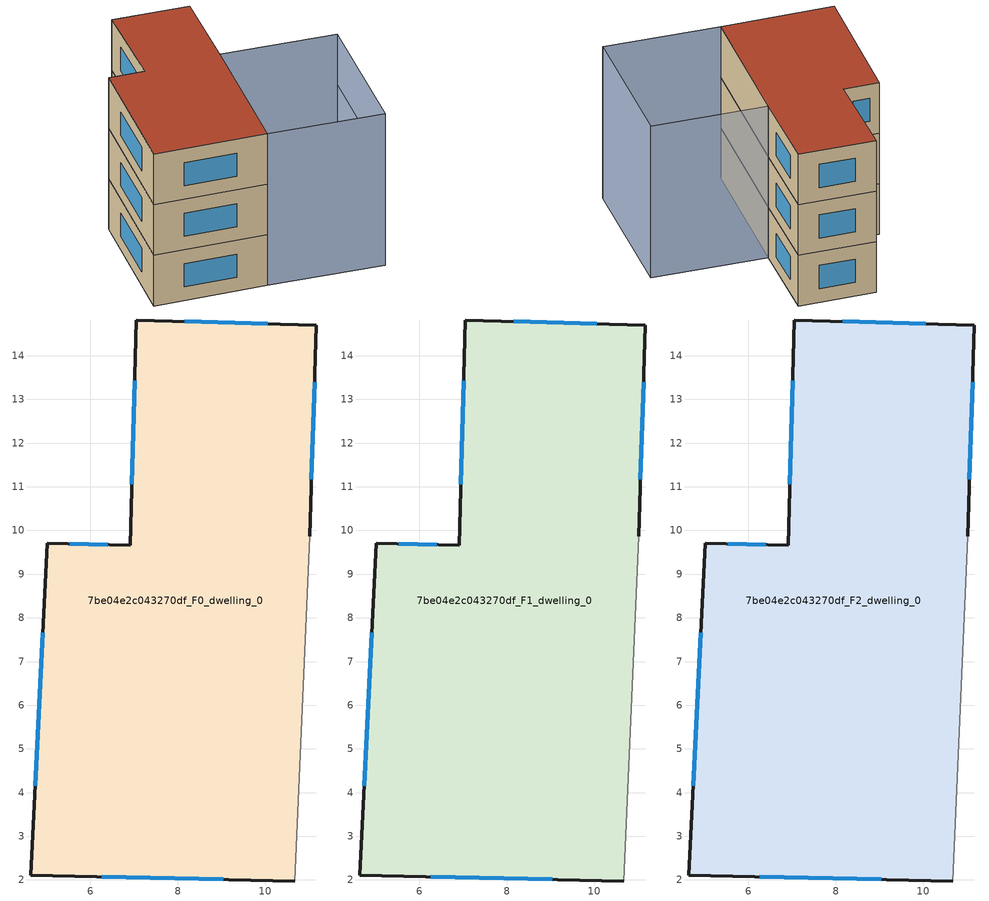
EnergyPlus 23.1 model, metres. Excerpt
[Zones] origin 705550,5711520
7be04e2c043270df_F0_dwelling_0
 floor ground (EU_floor_Construction): 11.17,14.69 11.01,9.86 10.67,1.98 4.63,2.11 5.01,9.71 6.91,9.66 7.05,14.82 z0
 wall outside (EU_wall_Construction): 11.01,9.86 11.17,14.69 7.05,14.82 6.91,9.66 5.01,9.71 4.63,2.11 10.67,1.98 z0:3
 wall adiabatic (EU_wall_Construction): 10.67,1.98 11.01,9.86 z0:3
 window (EU_Window_Construction): 6.26,2.07 9.04,2.01 / 4.91,7.66 4.73,4.16 / 6.4,9.68 5.52,9.7 / 7.01,13.43 6.95,11.05 / 10.06,14.73 8.16,14.78 / 11.06,11.17 11.13,13.39 z0.81:2.19
7be04e2c043270df_F1_dwelling_0
 floor to 7be04e2c043270df_F0_dwelling_0 (EU_floor_Construction): 11.17,14.69 11.01,9.86 10.67,1.98 4.63,2.11 5.01,9.71 6.91,9.66 7.05,14.82 z3
 wall outside (EU_wall_Construction): 11.01,9.86 11.17,14.69 7.05,14.82 6.91,9.66 5.01,9.71 4.63,2.11 10.67,1.98 z3:6
 wall adiabatic (EU_wall_Construction): 10.67,1.98 11.01,9.86 z3:6
 window (EU_Window_Construction): 6.26,2.07 9.04,2.01 / 4.91,7.66 4.73,4.16 / 6.4,9.68 5.52,9.7 / 7.01,13.43 6.95,11.05 / 10.06,14.73 8.16,14.78 / 11.06,11.17 11.13,13.39 z3.81:5.19
7be04e2c043270df_F2_dwelling_0
 floor to 7be04e2c043270df_F1_dwelling_0 (EU_floor_Construction): 11.17,14.69 11.01,9.86 10.67,1.98 4.63,2.11 5.01,9.71 6.91,9.66 7.05,14.82 z6
 wall outside (EU_wall_Construction): 11.01,9.86 11.17,14.69 7.05,14.82 6.91,9.66 5.01,9.71 4.63,2.11 10.67,1.98 z6:9
 wall adiabatic (EU_wall_Construction): 10.67,1.98 11.01,9.86 z6:9
 window (EU_Window_Construction): 6.26,2.07 9.04,2.01 / 4.91,7.66 4.73,4.16 / 6.4,9.68 5.52,9.7 / 7.01,13.43 6.95,11.05 / 10.06,14.73 8.16,14.78 / 11.06,11.17 11.13,13.39 z6.81:8.19
 roof outside (EU_roof_Construction): 10.67,1.98 11.01,9.86 11.17,14.69 7.05,14.82 6.91,9.66 5.01,9.71 4.63,2.11 z9
shading: 16.87,1.72 17.24,9.64 z0:6; 10.67,1.98 11.01,9.88 / 11.01,9.88 17.24,9.62 / 17.24,9.62 16.89,1.71 / 16.89,1.71 10.67,1.98 z0:9
[Building]
EU S2 Campaign: North Axis=0; Terrain=City; Solar Distribution=FullExterior
[Site:Location]
London: Latitude=51.5; Longitude=-0.5; Time Zone=0; Elevation=25
[SizingPeriod:WeatherFileDays]
AnnualSizingPeriod: Begin Month=1; Begin Day of Month=1; End Month=12; End Day of Month=31; Day of Week for Start Day=Monday; Use Weather File Daylight Saving Period=No; Use Weather File Rain and Snow Indicators=No
[MATERIAL]
EU_InternalMass_Material: Roughness=MediumRough; Thickness=0.1; Conductivity=1; Density=1800; Specific Heat=900; Thermal Absorptance=0.9; Solar Absorptance=0.7; Visible Absorptance=0.7
[MATERIAL:NOMASS] Roughness=MediumRough; Thermal Absorptance=0.9; Solar Absorptance=0.7; Visible Absorptance=0.7
Name | Thermal Resistance
EU_wall_NoMass | 0.555556
EU_roof_NoMass | 0.510204
EU_floor_NoMass | 1.68919
[WINDOWMATERIAL:SIMPLEGLAZINGSYSTEM]
EU_Window_SimpleGlazing: UFactor=3.96; Solar Heat Gain Coefficient=0.85; Visible Transmittance=0.85
[CONSTRUCTION]
EU_wall_Construction: EU_wall_NoMass
EU_roof_Construction: EU_roof_NoMass
EU_floor_Construction: EU_floor_NoMass
EU_Window_Construction: EU_Window_SimpleGlazing
EU_InternalMass_Construction: EU_InternalMass_Material
[ZONE] Type=1; Multiplier=1; Ceiling Height=autocalculate; Volume=200.635; Floor Area=autocalculate; Part of Total Floor Area=Yes
7be04e2c043270df_F0_dwelling_0; 7be04e2c043270df_F1_dwelling_0; 7be04e2c043270df_F2_dwelling_0
[INTERNALMASS] Construction=EU_InternalMass_Construction; Surface Area=66.8781
Name | Zone or ZoneList
7be04e2c043270df_F0_dwelling_0_EU_InternalMass | 7be04e2c043270df_F0_dwelling_0
7be04e2c043270df_F1_dwelling_0_EU_InternalMass | 7be04e2c043270df_F1_dwelling_0
7be04e2c043270df_F2_dwelling_0_EU_InternalMass | 7be04e2c043270df_F2_dwelling_0
[OTHEREQUIPMENT] Fuel Type=Electricity; Design Level Calculation Method=Watts/Area; Power per Zone Floor Area=1; Fraction Latent=0; Fraction Radiant=0; Fraction Lost=0; Carbon Dioxide Generation Rate=0; EndUse Subcategory=EU_Step8_InternalGains
Name | Zone or ZoneList or Space or SpaceList | Schedule
EU_Step8_InternalGain_7be04e2c043270df_F0_dwelling_0_f000 | 7be04e2c043270df_F0_dwelling_0 | EU_Step8_GainSchedule_7be04e2c043270df_F0_dwelling_0_f000
EU_Step8_InternalGain_7be04e2c043270df_F1_dwelling_0_f000 | 7be04e2c043270df_F1_dwelling_0 | EU_Step8_GainSchedule_7be04e2c043270df_F1_dwelling_0_f000
EU_Step8_InternalGain_7be04e2c043270df_F2_dwelling_0_f000 | 7be04e2c043270df_F2_dwelling_0 | EU_Step8_GainSchedule_7be04e2c043270df_F2_dwelling_0_f000
[ZONEVENTILATION:DESIGNFLOWRATE] Schedule=EU_AlwaysOn; Design Flow Rate Calculation Method=AirChanges/Hour; Air Changes per Hour=0.48; Ventilation Type=Natural; Fan Pressure Rise=0; Fan Total Efficiency=1; Constant Term Coefficient=1; Temperature Term Coefficient=0; Velocity Term Coefficient=0; Velocity Squared Term Coefficient=0; Minimum Indoor Temperature=-100; Maximum Indoor Temperature=100; Delta Temperature=-100; Minimum Outdoor Temperature=-100; Maximum Outdoor Temperature=100; Maximum Wind Speed=40
Name | Zone or ZoneList or Space or SpaceList
EU_ConstantAir_7be04e2c043270df_F0_dwelling_0 | 7be04e2c043270df_F0_dwelling_0
EU_ConstantAir_7be04e2c043270df_F1_dwelling_0 | 7be04e2c043270df_F1_dwelling_0
EU_ConstantAir_7be04e2c043270df_F2_dwelling_0 | 7be04e2c043270df_F2_dwelling_0
[HVACTEMPLATE:THERMOSTAT] Constant Heating Setpoint=20; Constant Cooling Setpoint=50
EU_HeatOnly_7be04e2c043270df_F0_dwelling_0; EU_HeatOnly_7be04e2c043270df_F1_dwelling_0; EU_HeatOnly_7be04e2c043270df_F2_dwelling_0
[HVACTEMPLATE:ZONE:IDEALLOADSAIRSYSTEM] System Availability Schedule=EU_AlwaysOn; Maximum Heating Supply Air Temperature=50; Minimum Cooling Supply Air Temperature=13; Maximum Heating Supply Air Humidity Ratio=0.0156; Minimum Cooling Supply Air Humidity Ratio=0.0077; Heating Limit=NoLimit; Cooling Limit=NoLimit; Heating Availability Schedule=EU_AlwaysOn; Cooling Availability Schedule=EU_CoolingOff; Dehumidification Control Type=ConstantSensibleHeatRatio; Cooling Sensible Heat Ratio=0.7; Dehumidification Setpoint=60; Humidification Control Type=None; Humidification Setpoint=30; Outdoor Air Method=None; Outdoor Air Flow Rate per Person=0.00944; Outdoor Air Flow Rate per Zone Floor Area=0; Outdoor Air Flow Rate per Zone=0; Demand Controlled Ventilation Type=None; Outdoor Air Economizer Type=NoEconomizer; Heat Recovery Type=None; Sensible Heat Recovery Effectiveness=0.7; Latent Heat Recovery Effectiveness=0.65
Name | Template Thermostat
7be04e2c043270df_F0_dwelling_0 | EU_HeatOnly_7be04e2c043270df_F0_dwelling_0
7be04e2c043270df_F1_dwelling_0 | EU_HeatOnly_7be04e2c043270df_F1_dwelling_0
7be04e2c043270df_F2_dwelling_0 | EU_HeatOnly_7be04e2c043270df_F2_dwelling_0
[SIZING:ZONE] Zone Cooling Design Supply Air Temperature Input Method=SupplyAirTemperature; Zone Cooling Design Supply Air Temperature=13; Zone Heating Design Supply Air Temperature Input Method=SupplyAirTemperature; Zone Heating Design Supply Air Temperature=50; Zone Cooling Design Supply Air Humidity Ratio=0.008; Zone Heating Design Supply Air Humidity Ratio=0.008; Cooling Design Air Flow Method=DesignDay; Cooling Design Air Flow Rate=0; Cooling Minimum Air Flow per Zone Floor Area=0.000762; Cooling Minimum Air Flow=0; Cooling Minimum Air Flow Fraction=0.2; Heating Design Air Flow Method=DesignDay; Heating Design Air Flow Rate=0; Heating Maximum Air Flow per Zone Floor Area=0.002032; Heating Maximum Air Flow=0.141576; Heating Maximum Air Flow Fraction=0.3; Account for Dedicated Outdoor Air System=No; Dedicated Outdoor Air System Control Strategy=NeutralSupplyAir; Dedicated Outdoor Air Low Setpoint Temperature for Design=autosize; Dedicated Outdoor Air High Setpoint Temperature for Design=autosize; Zone Load Sizing Method=Sensible Load Only No Latent Load; Zone Latent Cooling Design Supply Air Humidity Ratio Input Method=HumidityRatioDifference; Zone Cooling Design Supply Air Humidity Ratio Difference=0.005; Zone Latent Heating Design Supply Air Humidity Ratio Input Method=HumidityRatioDifference; Zone Humidification Design Supply Air Humidity Ratio Difference=0.005
7be04e2c043270df_F0_dwelling_0; 7be04e2c043270df_F1_dwelling_0; 7be04e2c043270df_F2_dwelling_0
[SCHEDULE:CONSTANT]
Name | Hourly Value
EU_AlwaysOn | 1
EU_CoolingOff | 0
[SCHEDULE:FILE] Column Number=1; Rows to Skip at Top=0; Number of Hours of Data=8760; Column Separator=Comma; Interpolate to Timestep=No; Minutes per Item=60; Adjust Schedule for Daylight Savings=Yes
Name | File
EU_Step8_GainSchedule_7be04e2c043270df_F0_dwelling_0_f000 | ../../schedules/7be04e2c043270df/7be04e2c043270df_F0_dwelling_0_f000_gain.csv
EU_Step8_GainSchedule_7be04e2c043270df_F1_dwelling_0_f000 | ../../schedules/7be04e2c043270df/7be04e2c043270df_F1_dwelling_0_f000_gain.csv
EU_Step8_GainSchedule_7be04e2c043270df_F2_dwelling_0_f000 | ../../schedules/7be04e2c043270df/7be04e2c043270df_F2_dwelling_0_f000_gain.csv
